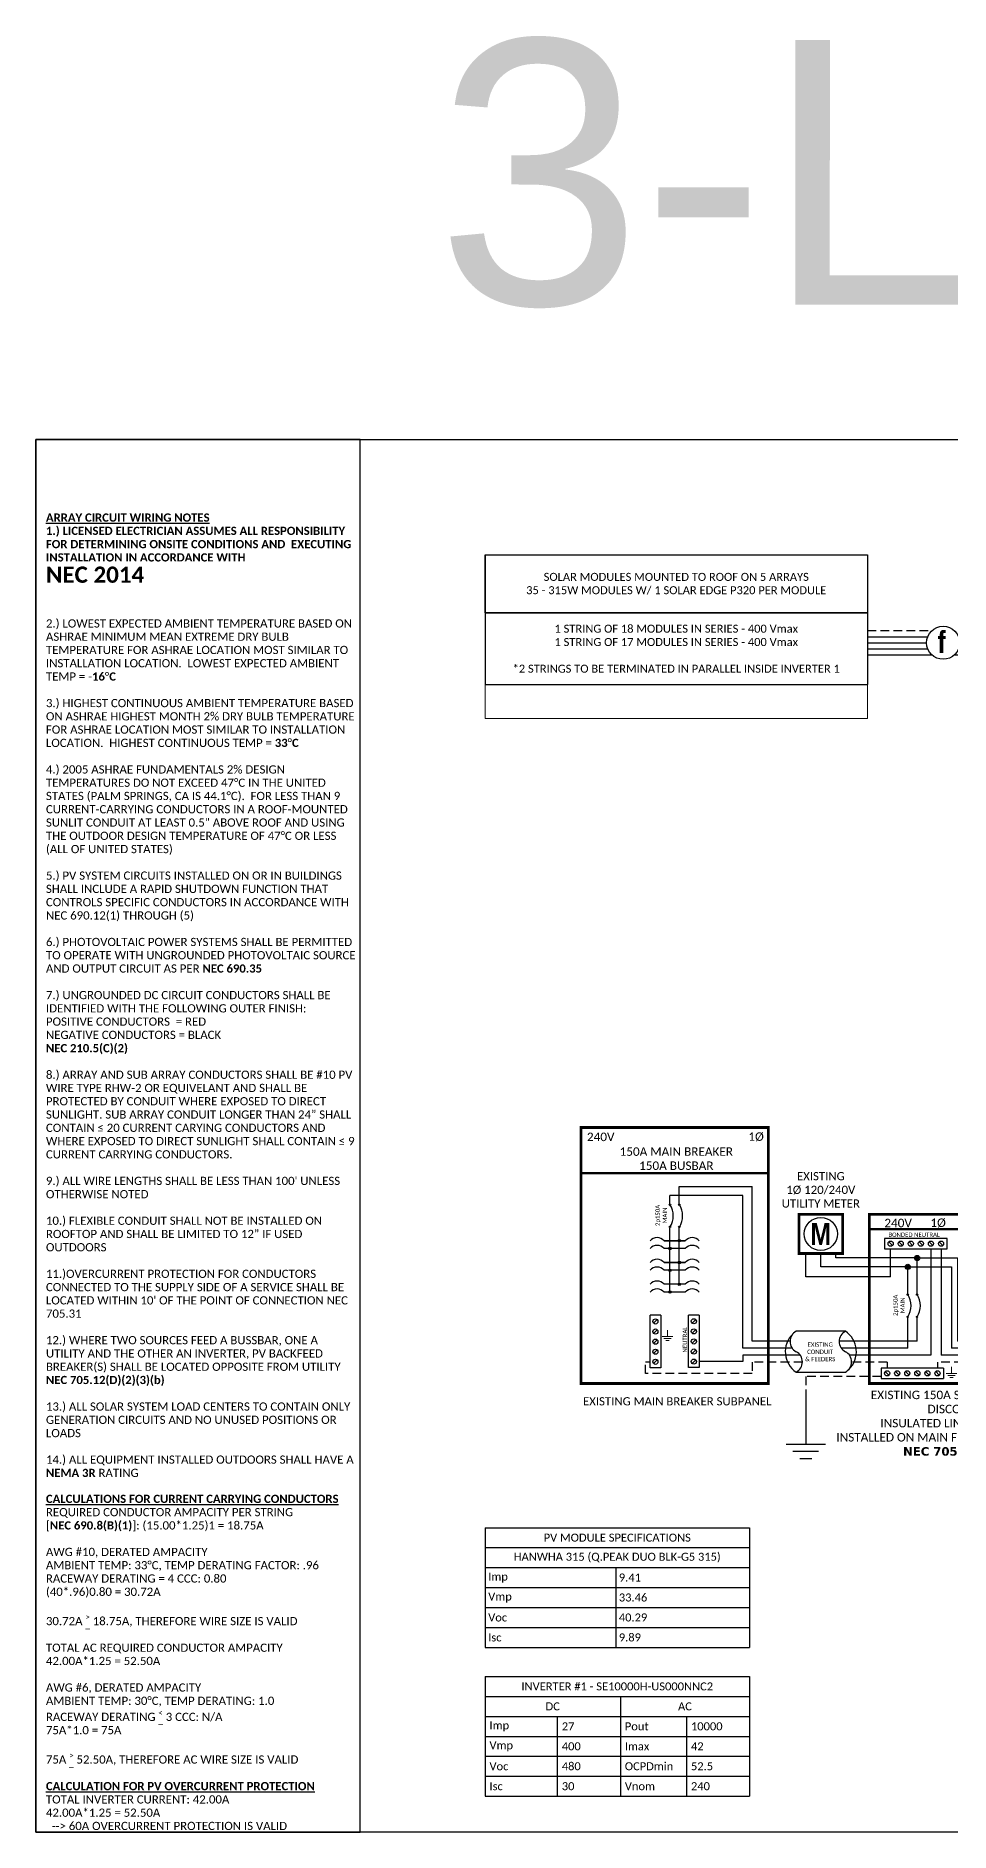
# Model space of a CAD drawing. Header units: feet. Extents: x -13431 to 10655, y 10829 to 29871.
# Drawn here: x 6130 to 6525, y 16895 to 17670 of the extents above; entities that cross this region are included whole.
import ezdxf

# ---------------------------------------------------------------- set-up
doc = ezdxf.new("R2010")
doc.units = ezdxf.units.FT
doc.header["$MEASUREMENT"] = 0
doc.linetypes.add('HIDDEN', pattern=[0.375, 0.25, -0.125])
doc.layers.add('LOCKED (NO PRINT)', color=7, linetype='Continuous', plot=False)
doc.layers.add('LOCKED (PRINT)', color=7, linetype='Continuous')
doc.styles.add('ONE LINE TXT', font='techb___.ttf')
doc.styles.get("Standard").update_dxf_attribs({"font": 'calibri.ttf'})
doc.styles.add('TITLE BBLOCK TEXT', font='ARIALUNI.TTF')

# ---------------------------------------------------------------- blocks, each defined once
blk = doc.blocks.new('*U232')
at = {"layer": 'LOCKED (PRINT)', "color": 1, "insert": (4.33, 153.23), "char_height": 3.5433, "width": 133.5006, "attachment_point": 7, "line_spacing_factor": 0.97}
blk.add_mtext('{\\fCalibri|b1|i0|c0|p34;\\LARRAY CIRCUIT WIRING NOTES\\l\\P1.) LICENSED ELECTRICIAN ASSUMES ALL RESPONSIBILITY FOR DETERMINING ONSITE CONDITIONS AND  EXECUTING INSTALLATION IN ACCORDANCE WITH\\P\\H1.9756x;NEC 2014\\fCalibri|b0|i0|c0|p34;\\H0.50618x;\\P\\H0.99999x;\\P\\P2.) LOWEST EXPECTED AMBIENT TEMPERATURE BASED ON ASHRAE MINIMUM MEAN EXTREME DRY BULB TEMPERATURE FOR ASHRAE LOCATION MOST SIMILAR TO INSTALLATION LOCATION.  LOWEST EXPECTED AMBIENT TEMP = -\\fCalibri|b1|i0|c0|p34;16\\fCalibri|b0|i0|c0|p34;°\\fCalibri|b1|i0|c0|p34;C\\P\\fCalibri|b0|i0|c0|p34;\\P}3.) HIGHEST CONTINUOUS AMBIENT TEMPERATURE BASED ON ASHRAE HIGHEST MONTH 2% DRY BULB TEMPERATURE FOR ASHRAE LOCATION MOST SIMILAR TO INSTALLATION LOCATION.  HIGHEST CONTINUOUS TEMP = {\\fCalibri|b1|i0|c0|p34;33}°{\\fCalibri|b1|i0|c0|p34;C}\\P\\P4.) 2005 ASHRAE FUNDAMENTALS 2% DESIGN TEMPERATURES DO NOT EXCEED 47°C IN THE UNITED STATES (PALM SPRINGS, CA IS 44.1°C).  FOR LESS THAN 9 CURRENT-CARRYING CONDUCTORS IN A ROOF-MOUNTED SUNLIT CONDUIT AT LEAST 0.5" ABOVE ROOF AND USING THE OUTDOOR DESIGN TEMPERATURE OF 47°C OR LESS (ALL OF UNITED STATES)\\P\\P5.) PV SYSTEM CIRCUITS INSTALLED ON OR IN BUILDINGS SHALL INCLUDE A RAPID SHUTDOWN FUNCTION THAT CONTROLS SPECIFIC CONDUCTORS IN ACCORDANCE WITH NEC 690.12(1) THROUGH (5)\\P\\P6.) PHOTOVOLTAIC POWER SYSTEMS SHALL BE PERMITTED TO OPERATE WITH UNGROUNDED PHOTOVOLTAIC SOURCE AND OUTPUT CIRCUIT AS PER {\\fCalibri|b1|i0|c0|p34;NEC 690.35\\P\\P}7.) UNGROUNDED DC CIRCUIT CONDUCTORS SHALL BE IDENTIFIED WITH THE FOLLOWING OUTER FINISH: POSITIVE CONDUCTORS  = RED\\PNEGATIVE CONDUCTORS = BLACK\\P{\\fCalibri|b1|i0|c0|p34;NEC 210.5(C)(2) \\P}\\P8.) ARRAY AND SUB ARRAY CONDUCTORS SHALL BE #10 PV WIRE TYPE RHW-2 OR EQUIVELANT AND SHALL BE PROTECTED BY CONDUIT WHERE EXPOSED TO DIRECT SUNLIGHT. SUB ARRAY CONDUIT LONGER THAN 24” SHALL CONTAIN ≤ 20 CURRENT CARYING CONDUCTORS AND WHERE EXPOSED TO DIRECT SUNLIGHT SHALL CONTAIN ≤ 9 CURRENT CARRYING CONDUCTORS.\\P\\P9.) ALL WIRE LENGTHS SHALL BE LESS THAN 100\' UNLESS OTHERWISE NOTED  \\P\\P10.) FLEXIBLE CONDUIT SHALL NOT BE INSTALLED ON ROOFTOP AND SHALL BE LIMITED TO 12” IF USED OUTDOORS \\P\\P11.)OVERCURRENT PROTECTION FOR CONDUCTORS CONNECTED TO THE SUPPLY SIDE OF A SERVICE SHALL BE LOCATED WITHIN 10\' OF THE POINT OF CONNECTION NEC 705.31\\P\\P12.) WHERE TWO SOURCES FEED A BUSSBAR, ONE A UTILITY AND THE OTHER AN INVERTER, PV BACKFEED BREAKER(S) SHALL BE LOCATED OPPOSITE FROM UTILITY\\P{\\fCalibri|b1|i0|c0|p34;NEC 705.12(D)(2)(3)(b)} \\P\\P13.) ALL SOLAR SYSTEM LOAD CENTERS TO CONTAIN ONLY GENERATION CIRCUITS AND NO UNUSED POSITIONS OR LOADS\\P\\P14.) ALL EQUIPMENT INSTALLED OUTDOORS SHALL HAVE A {\\fCalibri|b1|i0|c0|p34;NEMA 3R} RATING', dxfattribs=at)
blk = doc.blocks.new('serviceDisconnect_mainBrekerSubpanel')
at = {"linetype": 'Continuous'}
h = blk.add_hatch(color=1, dxfattribs=at)
h.dxf.hatch_style = 1
edge = h.paths.add_edge_path()
edge.add_arc((-126.38, 67.91), 0.291, 0, 360)
h = blk.add_hatch(color=1, dxfattribs=at)
h.dxf.hatch_style = 1
edge = h.paths.add_edge_path()
edge.add_arc((-122.35, 67.91), 0.291, 0, 360)
h = blk.add_hatch(color=1, dxfattribs=at)
h.dxf.hatch_style = 1
edge = h.paths.add_edge_path()
edge.add_arc((-126.38, 58.28), 0.291, 0, 360)
h = blk.add_hatch(color=1, dxfattribs=at)
h.dxf.hatch_style = 1
edge = h.paths.add_edge_path()
edge.add_arc((-122.35, 58.28), 0.291, 0, 360)
h = blk.add_hatch(color=1, dxfattribs=at)
h.dxf.hatch_style = 1
edge = h.paths.add_edge_path()
edge.add_arc((-126.38, 48.98), 0.528, 0, 360)
h = blk.add_hatch(color=1, dxfattribs=at)
h.dxf.hatch_style = 1
edge = h.paths.add_edge_path()
edge.add_arc((-122.35, 52.36), 0.528, 0, 360)
h = blk.add_hatch(color=1, dxfattribs=at)
h.dxf.hatch_style = 1
edge = h.paths.add_edge_path()
edge.add_arc((-126.38, 39.58), 0.528, 0, 360)
h = blk.add_hatch(color=1, dxfattribs=at)
h.dxf.hatch_style = 1
edge = h.paths.add_edge_path()
edge.add_arc((-122.35, 42.95), 0.528, 0, 360)
h = blk.add_hatch(color=254, dxfattribs=at)
h.dxf.hatch_style = 1
edge = h.paths.add_edge_path()
edge.add_arc((-23.72, 41.07), 1.11, 0, 360)
h = blk.add_hatch(color=254, dxfattribs=at)
h.dxf.hatch_style = 1
edge = h.paths.add_edge_path()
edge.add_arc((-19.69, 44.9), 1.11, 0, 360)
h = blk.add_hatch(color=1, dxfattribs=at)
h.dxf.hatch_style = 1
edge = h.paths.add_edge_path()
edge.add_arc((-122.35, 33.55), 0.528, 0, 360)
h = blk.add_hatch(color=1, dxfattribs=at)
h.dxf.hatch_style = 1
edge = h.paths.add_edge_path()
edge.add_arc((-126.38, 30.17), 0.528, 0, 360)
h = blk.add_hatch(color=1, dxfattribs=at)
h.dxf.hatch_style = 1
edge = h.paths.add_edge_path()
edge.add_arc((-23.72, 29.12), 0.291, 0, 360)
h = blk.add_hatch(color=1, dxfattribs=at)
h.dxf.hatch_style = 1
edge = h.paths.add_edge_path()
edge.add_arc((-19.69, 29.12), 0.291, 0, 360)
h = blk.add_hatch(color=1, dxfattribs=at)
h.dxf.hatch_style = 1
edge = h.paths.add_edge_path()
edge.add_arc((-23.72, 19.49), 0.291, 0, 360)
h = blk.add_hatch(color=1, dxfattribs=at)
h.dxf.hatch_style = 1
edge = h.paths.add_edge_path()
edge.add_arc((-19.69, 19.49), 0.291, 0, 360)
at = {"lineweight": 50}
for p, q in [((-164.82, 81.57), (-83.91, 81.57)), ((0, 57.27), (-40.3, 57.27))]:
    blk.add_line(p, q, dxfattribs=at)
at = {"color": 10, "linetype": 'Continuous'}
for p, q in [((-126.38, 68.2), (-126.38, 71.91)), ((-94.89, 71.91), (-126.38, 71.91)), ((-94.89, 6), (-94.89, 71.91)), ((-126.38, 30.17), (-126.38, 57.98)), ((-119.79, 48.98), (-128.94, 48.98)), ((-61.25, 41.07), (-61.25, 46.84)), ((-119.79, 39.58), (-128.94, 39.58)), ((-22.61, 41.07), (-61.25, 41.07)), ((-23.72, 29.41), (-23.72, 41.07)), ((-22.61, 41.07), (-4.92, 41.07)), ((-4.92, 41.07), (-4.92, 6)), ((-119.79, 30.17), (-128.94, 30.17)), ((-23.72, 6), (-23.72, 19.19)), ((-73.67, 6), (-94.89, 6)), ((-23.72, 6), (-52.42, 6)), ((0, 6), (-4.92, 6))]:
    blk.add_line(p, q, dxfattribs=at)
at = {"color": 7, "linetype": 'Continuous'}
for p, q in [((-122.35, 68.2), (-122.35, 75.74)), ((-90.86, 9), (-90.86, 75.74)), ((-122.35, 33.55), (-122.35, 57.98)), ((-128.94, 52.36), (-119.79, 52.36)), ((-119.79, 52.36), (-128.94, 52.36)), ((-54.76, 44.9), (-54.76, 46.84)), ((-128.94, 42.95), (-119.79, 42.95)), ((-119.79, 42.95), (-128.94, 42.95)), ((-18.58, 44.9), (-54.76, 44.9)), ((-19.69, 29.41), (-19.69, 44.9)), ((-119.79, 33.55), (-128.94, 33.55)), ((-19.69, 9), (-19.69, 19.19)), ((-50.66, 13.26), (-71.9, 13.26)), ((-71.9, -4.37), (-50.66, -4.37))]:
    blk.add_line(p, q, dxfattribs=at)
at = {"color": 7}
for p, q in [((-122.35, 75.74), (-90.86, 75.74)), ((-18.58, 44.9), (-2.32, 44.9)), ((-2.32, 44.9), (-2.32, 9)), ((-74.56, 9), (-90.86, 9)), ((-19.69, 9), (-53.32, 9)), ((0, 9), (-2.32, 9))]:
    blk.add_line(p, q, dxfattribs=at)
at = {"color": 253, "linetype": 'Continuous'}
for p, q in [((-67.74, 36.76), (-67.74, 46.84)), ((-31.12, 36.76), (-31.12, 48.81)), ((-13.72, 48.81), (-13.72, 3)), ((-9.36, 48.81), (-9.36, 3)), ((-31.12, 36.76), (-67.74, 36.76)), ((-94.92, 0.16), (-113.79, 0.16)), ((-70.21, 3), (-94.92, 3)), ((-94.92, 3), (-94.92, 0.16)), ((-13.72, 3), (-48.97, 3)), ((0, 3), (-9.36, 3))]:
    blk.add_line(p, q, dxfattribs=at)
at = {"color": 1, "linetype": 'Continuous'}
for p, q in [((-6.77, 53.35), (-33.71, 53.35)), ((-33.71, 53.35), (-33.71, 48.81)), ((-33.71, 48.81), (-6.77, 48.81)), ((-6.77, 48.81), (-6.77, 53.35)), ((-134.93, -2.51), (-134.93, 20.23)), ((-130.4, 20.23), (-134.93, 20.23)), ((-130.4, 20.23), (-130.4, -2.51)), ((-118.33, -2.43), (-118.33, 20.16)), ((-113.79, 20.16), (-118.33, 20.16)), ((-113.79, 20.16), (-113.79, -2.43)), ((-130.4, -2.51), (-134.93, -2.51)), ((-113.79, -2.43), (-118.33, -2.43)), ((-8.3, -2.62), (-35.24, -2.62)), ((-35.24, -2.62), (-35.24, -7.16)), ((-35.24, -7.16), (-8.3, -7.16)), ((-8.3, -2.62), (-8.3, -7.16))]:
    blk.add_line(p, q, dxfattribs=at)
at = {"color": 4, "linetype": 'Continuous'}
for p, q in [((-31.9, 51.86), (-30.33, 50.29)), ((-27.55, 51.86), (-25.98, 50.29)), ((-23.2, 51.86), (-21.63, 50.29)), ((-18.85, 51.86), (-17.28, 50.29)), ((-14.5, 51.86), (-12.93, 50.29)), ((-10.15, 51.86), (-8.58, 50.29)), ((-131.88, 18.28), (-133.45, 16.71)), ((-115.28, 18.35), (-116.85, 16.78)), ((-131.88, 13.93), (-133.45, 12.36)), ((-131.88, 9.58), (-133.45, 8.01)), ((-115.28, 14), (-116.85, 12.43)), ((-115.28, 9.65), (-116.85, 8.08)), ((-131.88, 5.23), (-133.45, 3.66)), ((-131.88, 0.88), (-133.45, -0.69)), ((-115.28, 5.3), (-116.85, 3.73)), ((-115.28, 0.95), (-116.85, -0.62)), ((-33.43, -4.11), (-31.86, -5.68)), ((-29.08, -4.11), (-27.51, -5.68)), ((-24.73, -4.11), (-23.16, -5.68)), ((-20.38, -4.11), (-18.81, -5.68)), ((-16.03, -4.11), (-14.46, -5.68)), ((-11.68, -4.11), (-10.11, -5.68))]:
    blk.add_line(p, q, dxfattribs=at)
at = {"color": 92, "linetype": 'HIDDEN', "ltscale": 15}
for p, q in [((-136.95, -4.96), (-136.95, 0.09)), ((-136.95, 0.09), (-134.93, 0.09)), ((-69.23, 0), (-90.86, 0)), ((-90.86, 0), (-90.86, -4.96)), ((-32.65, 0), (-47.99, 0)), ((-32.65, 0), (-32.65, -2.62)), ((0, 0), (-10.9, 0)), ((-10.9, 0), (-10.9, -2.62)), ((-90.86, -4.96), (-136.95, -4.96)), ((-35.24, -6.23), (-67.77, -6.23)), ((-67.77, -6.23), (-67.77, -15.55))]:
    blk.add_line(p, q, dxfattribs=at)
at = {"color": 92, "ltscale": 15}
blk.add_line((-67.77, -15.55), (-67.77, -35.51), dxfattribs=at)
at = {"lineweight": 50, "const_width": 1.19}
for points in [[(-164.82, -9.3), (-164.82, 101.21), (-83.91, 101.21), (-83.91, -9.3)], [(-70.68, 46.84), (-70.68, 63.73), (-51.83, 63.73), (-51.83, 46.84)], [(0, -9.3), (0, 63.73), (-40.3, 63.73), (-40.3, -9.3)]]:
    blk.add_lwpolyline(points, close=True, dxfattribs=at)
at = {"color": 92, "linetype": 'Continuous', "lineweight": 5, "ltscale": 0.05, "flags": 128}
for points in [[(-129.78, 10.97), (-125.1, 10.97)], [(-125.91, 10.1), (-128.97, 10.1)], [(-126.72, 9.23), (-128.16, 9.23)], [(-127.44, 13.81), (-127.44, 10.97)], [(-7.21, -4.9), (-2.53, -4.9)], [(-3.34, -5.77), (-6.4, -5.77)], [(-4.15, -6.63), (-5.59, -6.63)], [(-4.87, -2.05), (-4.87, -4.9)]]:
    blk.add_lwpolyline(points, dxfattribs=at)
at = {"color": 92, "linetype": 'Continuous', "ltscale": 4, "flags": 128}
for points in [[(-76.25, -35.51), (-59.29, -35.51)], [(-62.23, -38.65), (-73.31, -38.65)], [(-65.16, -41.79), (-70.37, -41.79)]]:
    blk.add_lwpolyline(points, dxfattribs=at)
at = {"color": 1, "linetype": 'Continuous'}
for centre, radius in [((-126.38, 67.91), 0.291), ((-122.35, 67.91), 0.291), ((-126.38, 58.28), 0.291), ((-122.35, 58.28), 0.291), ((-126.38, 48.98), 0.528), ((-122.35, 52.36), 0.528), ((-126.38, 39.58), 0.528), ((-122.35, 42.95), 0.528), ((-122.35, 33.55), 0.528), ((-126.38, 30.17), 0.528), ((-23.72, 29.12), 0.291), ((-19.69, 29.12), 0.291), ((-23.72, 19.49), 0.291), ((-19.69, 19.49), 0.291)]:
    blk.add_circle(centre, radius, dxfattribs=at)
at = {"linetype": 'Continuous'}
blk.add_circle((-61.25, 55.28), 7.15, dxfattribs=at)
at = {"color": 4, "linetype": 'Continuous'}
for centre in [(-31.12, 51.08), (-26.77, 51.08), (-22.42, 51.08), (-18.07, 51.08), (-13.72, 51.08), (-9.36, 51.08), (-132.67, 17.49), (-116.06, 17.57), (-132.67, 13.14), (-132.67, 8.79), (-116.06, 13.21), (-116.06, 8.86), (-132.67, 4.44), (-132.67, 0.09), (-116.06, 4.51), (-116.06, 0.16), (-32.65, -4.89), (-28.3, -4.89), (-23.95, -4.89), (-19.6, -4.89), (-15.25, -4.89), (-10.9, -4.89)]:
    blk.add_circle(centre, 1.11, dxfattribs=at)
at = {"color": 7, "linetype": 'Continuous'}
for centre in [(-23.72, 41.07), (-19.69, 44.9), (-19.69, 44.9)]:
    blk.add_circle(centre, 1.11, dxfattribs=at)
at = {"color": 1, "linetype": 'Continuous'}
for centre, radius, start, end in [((-134.05, 63.09), 9.06, 327.87082, 32.12918), ((-130.02, 63.09), 9.06, 327.87082, 32.12918), ((-131.94, 49.81), 3.93, 40.3392, 139.6608), ((-131.94, 46.43), 3.93, 40.3392, 139.6608), ((-116.79, 49.81), 3.93, 40.3392, 139.6608), ((-116.79, 46.43), 3.93, 40.3392, 139.6608), ((-131.94, 40.41), 3.93, 40.3392, 139.6608), ((-131.94, 37.03), 3.93, 40.3392, 139.6608), ((-116.79, 40.41), 3.93, 40.3392, 139.6608), ((-116.79, 37.03), 3.93, 40.3392, 139.6608), ((-131.94, 31.01), 3.93, 40.3392, 139.6608), ((-131.94, 27.63), 3.93, 40.3392, 139.6608), ((-116.79, 31.01), 3.93, 40.3392, 139.6608), ((-116.79, 27.63), 3.93, 40.3392, 139.6608), ((-31.39, 24.3), 9.06, 327.87082, 32.12918), ((-27.36, 24.3), 9.06, 327.87082, 32.12918)]:
    blk.add_arc(centre, radius, start, end, dxfattribs=at)
at = {"color": 7, "linetype": 'Continuous'}
for centre, start, end in [((-66.05, 4.44), 133.97324, 236.42648), ((-56.51, 4.44), 313.97324, 56.42648)]:
    blk.add_arc(centre, 10.58, start, end, dxfattribs=at)
at = {"linetype": 'Continuous'}
for centre, start, end in [((-69.59, 8.85), 117.66392, 242.33608), ((-48.35, 8.85), 117.66392, 242.33608), ((-74.21, 0.04), 297.66392, 62.33608), ((-52.97, 0.04), 297.66392, 62.33608)]:
    blk.add_arc(centre, 4.98, start, end, dxfattribs=at)
at = {"color": 253, "linetype": 'Continuous', "style": 'ONE LINE TXT'}
blk.add_text('M', height=9.38, dxfattribs=at).set_placement((-65.81, 50.57))
at = {"color": 4, "linetype": 'Continuous'}
blk.add_text('BONDED NEUTRAL', height=1.8743, dxfattribs=at).set_placement((-32.1, 54))
blk.add_text('NEUTRAL', height=1.874, rotation=90, dxfattribs=at).set_placement((-118.99, 4.08))
at = {"color": 1}
for s, width, gutter_width, heights, insert, char_height, attachment_point in [('240V', 0.1481, 0.75, [0], (-156.29, 97.16), 3.658, 5), ('1Ø', 0.1481, 0.75, [0], (-89.22, 97.16), 3.658, 5), ('150A MAIN BREAKER\\P150A BUSBAR', 72.4998, 0.75, [0], (-123.66, 87.76), 3.6576, 5), ('EXISTING\\P1Ø 120/240V UTILITY METER', 37.8067, 7.17, [0], (-61.27, 74.29), 3.5433, 5), ('1Ø', 0.1481, 0.75, [0], (-10.63, 59.98), 3.658, 5), ('240V', 0.1481, 0.75, [0], (-27.9, 59.98), 3.658, 5), ('EXISTING MAIN BREAKER SUBPANEL', 79.2627, 97.94, [154.49], (-123.25, -16.99), 3.5433, 5), ('\\A1;\\pt18.288;EXISTING 150A SERVICE DISCONNECT\\P\\ptz;{\\A0;INSULATED LINE TAPS INSTALLED ON MAIN FEEDERS \\fVerdana|b1|i0|c0|p34;NEC 705.12(A)}', 70.4018, 0.203, [110.27], (15.13, -12.37), 3.6576, 3)]:
    blk.add_mtext_dynamic_manual_height_columns(s, width=width, gutter_width=gutter_width, heights=heights, dxfattribs=dict(at, insert=insert, char_height=char_height, attachment_point=attachment_point))
at = {"color": 4, "linetype": 'Continuous', "char_height": 1.874, "attachment_point": 5, "rotation": 90}
for insert in [(-130.16, 63.26), (-27.5, 24.47)]:
    blk.add_mtext_dynamic_manual_height_columns('2p150A\\PMAIN', width=0.1481, gutter_width=0.75, heights=[0], dxfattribs=dict(at, insert=insert))
at = {"color": 4, "linetype": 'Continuous', "insert": (-61.53, 4.38), "char_height": 1.8743, "attachment_point": 5}
blk.add_mtext_dynamic_manual_height_columns('EXISTING CONDUIT\\P& FEEDERS', width=13.5689, gutter_width=7.17, heights=[0], dxfattribs=at)
blk = doc.blocks.new('*U252')
at = {"color": 7}
blk.add_blockref('serviceDisconnect_mainBrekerSubpanel', (0, 0), dxfattribs=at)
blk = doc.blocks.new('*T261')
at = {"color": 0, "lineweight": -2, "transparency": 16777216}
for p, q in [((0, 0), (114.19, 0)), ((0, 0), (0, -51.7)), ((114.19, 0), (114.19, -51.7)), ((0, -8.62), (114.19, -8.62)), ((58.43, -8.62), (58.43, -51.7)), ((0, -17.23), (114.19, -17.23)), ((31.22, -17.23), (31.22, -51.7)), ((86.98, -17.23), (86.98, -51.7)), ((0, -25.85), (114.19, -25.85)), ((0, -34.47), (114.19, -34.47)), ((0, -43.08), (114.19, -43.08)), ((0, -51.7), (114.19, -51.7))]:
    blk.add_line(p, q, dxfattribs=at)
at = {"color": 0, "linetype": 'Continuous', "transparency": 16777216, "char_height": 3.4544}
for s, insert, width, attachment_point in [('{\\fCalibri|b0|i0|c0;INVERTER #1 - SE10000H-US000NNC2', (57.09, -4.31), 110.3293, 5), ('{\\fCalibri|b0|i0|c0;DC', (29.22, -12.93), 54.5755, 5), ('{\\fCalibri|b0|i0|c0;AC', (86.31, -12.93), 51.8976, 5), ('{\\fCalibri|b0|i0|c0;Imp', (1.93, -21.54), 27.3681, 4), ('{\\fCalibri|b0|i0|c0;27', (33.15, -21.54), 23.3513, 4), ('{\\fCalibri|b0|i0|c0;Pout', (60.36, -21.54), 24.6902, 4), ('{\\fCalibri|b0|i0|c0;10000', (88.91, -21.54), 23.3513, 4), ('{\\fCalibri|b0|i0|c0;Vmp', (1.93, -30.16), 27.3681, 4), ('{\\fCalibri|b0|i0|c0;400', (33.15, -30.16), 23.3513, 4), ('{\\fCalibri|b0|i0|c0;Imax', (60.36, -30.16), 24.6902, 4), ('{\\fCalibri|b0|i0|c0;42', (88.91, -30.16), 23.3513, 4), ('{\\fCalibri|b0|i0|c0;Voc', (1.93, -38.78), 27.3681, 4), ('{\\fCalibri|b0|i0|c0;480', (33.15, -38.78), 23.3513, 4), ('{\\fCalibri|b0|i0|c0;OCPDmin', (60.36, -38.78), 24.6902, 4), ('{\\fCalibri|b0|i0|c0;52.5', (88.91, -38.78), 23.3513, 4), ('{\\fCalibri|b0|i0|c0;Isc', (1.93, -47.39), 27.3681, 4), ('{\\fCalibri|b0|i0|c0;30', (33.15, -47.39), 23.3513, 4), ('{\\fCalibri|b0|i0|c0;Vnom', (60.36, -47.39), 24.6902, 4), ('{\\fCalibri|b0|i0|c0;240', (88.91, -47.39), 23.3513, 4)]:
    blk.add_mtext(s, dxfattribs=dict(at, insert=insert, width=width, attachment_point=attachment_point))
blk = doc.blocks.new('*T262')
at = {"color": 0, "lineweight": -2, "transparency": 16777216}
for p, q in [((0, 0), (114.19, 0)), ((0, 0), (0, -51.69)), ((114.19, 0), (114.19, -51.69)), ((0, -8.62), (114.19, -8.62)), ((0, -17.23), (114.19, -17.23)), ((56.41, -17.23), (56.41, -51.69)), ((0, -25.85), (114.19, -25.85)), ((0, -34.46), (114.19, -34.46)), ((0, -43.08), (114.19, -43.08)), ((0, -51.69), (114.19, -51.69))]:
    blk.add_line(p, q, dxfattribs=at)
at = {"color": 0, "linetype": 'Continuous', "transparency": 16777216, "char_height": 3.4544}
for s, insert, width, attachment_point in [('{\\fCalibri|b0|i0|c0;PV MODULE SPECIFICATIONS', (57.09, -4.31), 111.433, 5), ('{\\fCalibri|b0|i0|c0;HANWHA 315 (Q.PEAK DUO BLK-G5 315)', (57.09, -12.92), 111.433, 5), ('{\\fCalibri|b0|i0|c0;Imp', (1.38, -21.54), 53.6551, 4), ('{\\fCalibri|b0|i0|c0;9.41', (57.78, -21.54), 55.0254, 4), ('{\\fCalibri|b0|i0|c0;Vmp', (1.38, -30.15), 53.6551, 4), ('{\\fCalibri|b0|i0|c0;33.46', (57.78, -30.15), 55.0254, 4), ('{\\fCalibri|b0|i0|c0;Voc', (1.38, -38.77), 53.6551, 4), ('{\\fCalibri|b0|i0|c0;40.29', (57.78, -38.77), 55.0254, 4), ('{\\fCalibri|b0|i0|c0;Isc', (1.38, -47.39), 53.6551, 4), ('{\\fCalibri|b0|i0|c0;9.89', (57.78, -47.39), 55.0254, 4)]:
    blk.add_mtext(s, dxfattribs=dict(at, insert=insert, width=width, attachment_point=attachment_point))
blk = doc.blocks.new('*T264')
at = {"color": 0, "lineweight": -2, "transparency": 16777216}
for p, q in [((0, 0), (165.11, 0)), ((0, 0), (0, -56.03)), ((165.11, 0), (165.11, -56.03)), ((0, -25.14), (165.11, -25.14)), ((0, -56.03), (165.11, -56.03))]:
    blk.add_line(p, q, dxfattribs=at)
at = {"layer": 'Defpoints', "color": 8, "linetype": 'ByBlock', "lineweight": 0, "transparency": 16777216}
for p, q in [((0, -56.03), (0, -70.65)), ((165.11, -56.03), (165.11, -70.65)), ((0, -70.65), (165.11, -70.65))]:
    blk.add_line(p, q, dxfattribs=at)
at = {"color": 0, "linetype": 'Continuous', "transparency": 16777216, "char_height": 3.4544, "width": 155.095, "attachment_point": 5}
for s, insert in [('{\\fCalibri|b0|i0|c0;SOLAR MODULES MOUNTED TO ROOF ON 5 ARRAYS^J35 - 315W MODULES W/ 1 SOLAR EDGE P320 PER MODULE', (82.56, -12.57)), ('{\\fCalibri|b0|i0|c0;1 STRING OF 18 MODULES IN SERIES - 400 Vmax^J1 STRING OF 17 MODULES IN SERIES - 400 Vmax^J^J*2 STRINGS TO BE TERMINATED IN PARALLEL INSIDE INVERTER 1', (82.56, -40.59))]:
    blk.add_mtext(s, dxfattribs=dict(at, insert=insert))
blk = doc.blocks.new('string1')
at = {"color": 10, "linetype": 'Continuous'}
for p, q in [((-412.25, 269.3), (-386.03, 269.3)), ((-372.93, 269.3), (-334.78, 269.3)), ((-297, 269.3), (23.33, 269.3)), ((23.33, 269.3), (23.33, 20.94)), ((7.45, 0), (0, 0)), ((7.45, -4.11), (7.45, 0)), ((23.33, -0.31), (23.33, -18.41)), ((23.33, -18.41), (7.45, -18.41))]:
    blk.add_line(p, q, dxfattribs=at)
at = {"color": 7, "linetype": 'Continuous'}
for p, q in [((-412.25, 266.68), (-384.42, 266.68)), ((-374.73, 266.68), (-334.78, 266.68)), ((-297, 266.68), (20.71, 266.68)), ((20.71, 266.68), (20.71, 20.82)), ((20.71, -0.42), (20.71, -15.79)), ((4.87, -19.9), (0, -19.9)), ((20.71, -15.79), (4.87, -15.79)), ((4.87, -15.79), (4.87, -19.9))]:
    blk.add_line(p, q, dxfattribs=at)
at = {"color": 10, "linetype": 'Continuous'}
blk.add_arc((2.32, -11.26), 8.8, 305.65052, 54.34948, dxfattribs=at)

msp = doc.modelspace()

# ---------------------------------------------------------------- linework, layer by layer
at = {"color": 92, "linetype": 'HIDDEN', "ltscale": 15}
msp.add_line((6489.2, 17413.24), (6517.03, 17413.24), dxfattribs=at)
at = {"color": 10, "linetype": 'Continuous'}
msp.add_line((6489.2, 17410.62), (6515.42, 17410.62), dxfattribs=at)
at = {"color": 7, "linetype": 'Continuous'}
msp.add_line((6489.2, 17408), (6514.73, 17408), dxfattribs=at)
at = {"linetype": 'Continuous'}
msp.add_lwpolyline([(6324.09, 17446.02), (6489.2, 17446.02), (6489.2, 17420.88), (6324.09, 17420.88)], close=True, dxfattribs=at)
at = {"color": 7, "linetype": 'Continuous'}
msp.add_circle((6521.87, 17408), 7.14, dxfattribs=at)
at = {"layer": 'LOCKED (NO PRINT)'}
for points in [[(6130.22, 17495.79), (6952.07, 17495.79), (6952.07, 16894.63), (6130.22, 16894.63)], [(6270.18, 17495.79), (6130.22, 17495.79), (6130.22, 16894.63), (6270.18, 16894.63)]]:
    msp.add_lwpolyline(points, close=True, dxfattribs=at)

# ---------------------------------------------------------------- block references
at = {"color": 3}
msp.add_blockref('*U232', (6130.22, 16894.63), dxfattribs=at)
for name, p in [('*T264', (6324.09, 17446.02)), ('*T262', (6324.09, 17026.02)), ('*T261', (6324.09, 16961.8))]:
    msp.add_blockref(name, p)
at = {"color": 10, "linetype": 'Continuous'}
msp.add_blockref('string1', (6901.45, 17136.08), dxfattribs=at)
at = {"color": 7}
msp.add_blockref('*U252', (6530.33, 17097.54), dxfattribs=at)

# ---------------------------------------------------------------- texts
at = {"color": 1, "linetype": 'Continuous', "insert": (6519.41, 17413.04), "char_height": 9.3833, "attachment_point": 1, "style": 'ONE LINE TXT'}
msp.add_mtext_dynamic_manual_height_columns('{\\W1;\\C256;f}', width=0.1385, gutter_width=2.13, heights=[0], dxfattribs=at)
at = {"layer": 'LOCKED (NO PRINT)', "color": 7, "style": 'TITLE BBLOCK TEXT'}
msp.add_text('3-LINE', height=114.235, rotation=359.98856, dxfattribs=at).set_placement((6303.09, 17554.02))
at = {"layer": 'LOCKED (PRINT)', "color": 1, "insert": (6134.54, 17040.24), "char_height": 3.5433, "attachment_point": 1, "line_spacing_factor": 0.97}
msp.add_mtext_dynamic_manual_height_columns('\\A1;{\\fCalibri|b1|i0|c0|p34;\\LCALCULATIONS FOR CURRENT CARRYING CONDUCTORS\\P}REQUIRED CONDUCTOR AMPACITY PER STRING\\P[{\\fCalibri|b1|i0|c0|p34;NEC 690.8(B)(1)}]: (15.00*1.25)1 = 18.75A\\P\\PAWG #10, DERATED AMPACITY\\PAMBIENT TEMP: 33°C, TEMP DERATING FACTOR: .96\\PRACEWAY DERATING = 4 CCC: 0.80\\P(40*.96)0.80 = 30.72A\\P\\P30.72A {\\H0.7x;\\S>^ _;\\H1.4286x; 18.75A, THEREFORE WIRE SIZE IS VALID\\P\\PTOTAL AC REQUIRED CONDUCTOR AMPACITY\\P42.00A*1.25 = 52.50A\\P\\fCalibri|b1|i0|c0|p34;\\P\\fCalibri|b0|i0|c0|p34;AWG #6, DERATED AMPACITY\\PAMBIENT TEMP: 30°C, TEMP DERATING: 1.0\\PRACEWAY DERATING \\H0.7x;\\S<^ _;\\H1.4286x; 3 CCC: N/A\\P75A*1.0 = 75A\\P\\fCalibri|b1|i0|c0|p34;\\P\\fCalibri|b0|i0|c0|p34;75A\\fCalibri|b1|i0|c0|p34; \\fCalibri|b0|i0|c0|p34;\\H0.7x;\\S>^ _;\\fCalibri|b1|i0|c0|p34;\\H1.4286x; \\fCalibri|b0|i0|c0|p34;52.50A\\H0.99998x;, THEREFORE AC WIRE SIZE IS VALID\\P\\H0.99996x;\\P\\fCalibri|b1|i0|c0|p34;\\LCALCULATION FOR PV OVERCURRENT PROTECTION\\P\\fCalibri|b0|i0|c0|p34;\\lTOTAL INVERTER CURRENT: 42.00A\\fCalibri|b1|i0|c0|p34;\\P\\fCalibri|b0|i0|c0|p34;42.00A*1.25 = 52.50A\\fCalibri|b1|i0|c0|p34;\\P\\fCalibri|b0|i0|c0|p34;  --> 60A OVERCURRENT PROTECTION IS VALID}', width=185.2761, gutter_width=7.17, heights=[0], dxfattribs=at)

doc.saveas('drawing.dxf')
